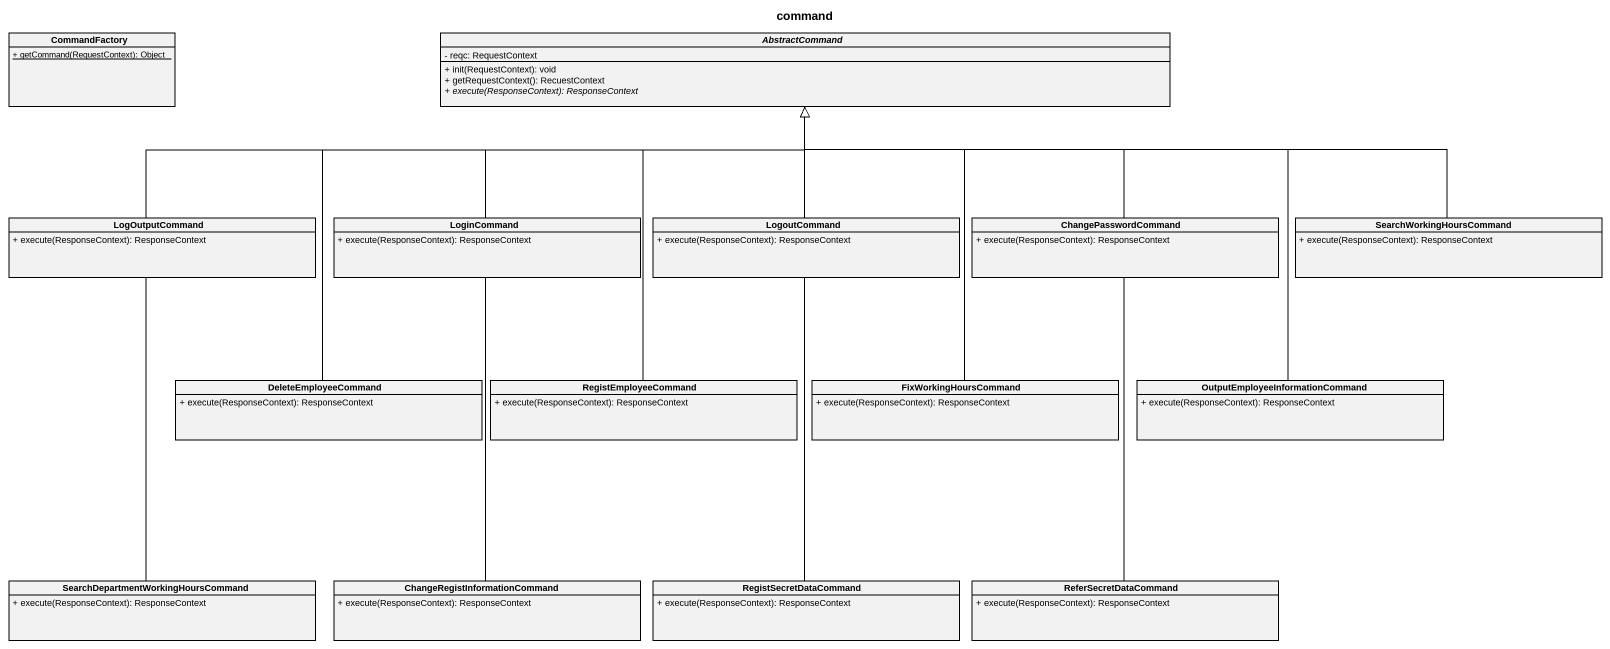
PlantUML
@startuml
title command
hide circle
hide empty members
skinparam classAttributeIconSize 0
class CommandFactory {
  {static} + getCommand(RequestContext): Object
}
abstract class AbstractCommand {
  - reqc: RequestContext
  + init(RequestContext): void
  + getRequestContext(): RecuestContext
  {abstract} + execute(ResponseContext): ResponseContext
}
class LogOutputCommand {
  + execute(ResponseContext): ResponseContext
}
class LoginCommand {
  + execute(ResponseContext): ResponseContext
}
class LogoutCommand {
  + execute(ResponseContext): ResponseContext
}
class ChangePasswordCommand {
  + execute(ResponseContext): ResponseContext
}
class SearchWorkingHoursCommand {
  + execute(ResponseContext): ResponseContext
}
class DeleteEmployeeCommand {
  + execute(ResponseContext): ResponseContext
}
class RegistEmployeeCommand {
  + execute(ResponseContext): ResponseContext
}
class FixWorkingHoursCommand {
  + execute(ResponseContext): ResponseContext
}
class "OutputEmployeeInformationCommand" as OutputEmployeeInformationCom {
  + execute(ResponseContext): ResponseContext
}
class "SearchDepartmentWorkingHoursCommand" as SearchDepartmentWorkingHours {
  + execute(ResponseContext): ResponseContext
}
class "ChangeRegistInformationCommand" as ChangeRegistInformationComma {
  + execute(ResponseContext): ResponseContext
}
class RegistSecretDataCommand {
  + execute(ResponseContext): ResponseContext
}
class ReferSecretDataCommand {
  + execute(ResponseContext): ResponseContext
}
LogOutputCommand -right-|> AbstractCommand
LoginCommand -right-|> AbstractCommand
LogoutCommand -up-|> AbstractCommand
ChangePasswordCommand -left-|> AbstractCommand
SearchWorkingHoursCommand -left-|> AbstractCommand
DeleteEmployeeCommand -up-|> AbstractCommand
RegistEmployeeCommand -up-|> AbstractCommand
FixWorkingHoursCommand -up-|> AbstractCommand
OutputEmployeeInformationCom -up-|> AbstractCommand
SearchDepartmentWorkingHours -up-|> AbstractCommand
ChangeRegistInformationComma -up-|> AbstractCommand
RegistSecretDataCommand -up-|> AbstractCommand
ReferSecretDataCommand -up-|> AbstractCommand
@enduml
